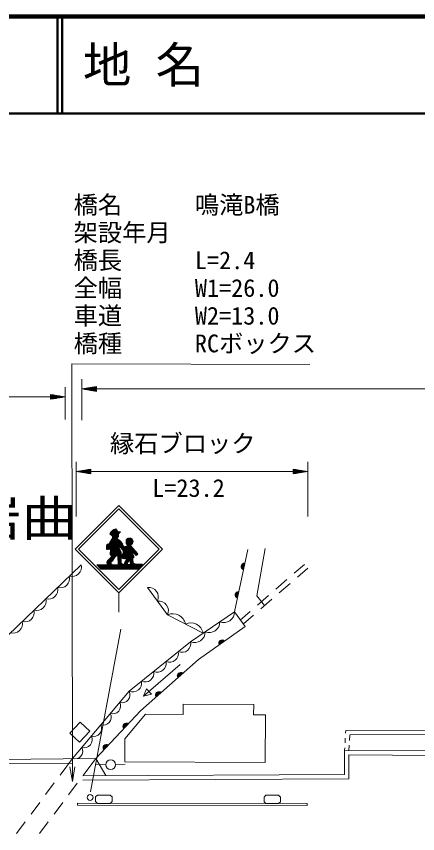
# Model space of a CAD drawing. Units: millimetres, scale not verified. Extents: x 40000 to 680000, y 20000 to 380000.
# Drawn here: x 363520 to 404880, y 295794 to 380000 of the extents above; entities that cross this region are included whole.
import ezdxf
from ezdxf.enums import TextEntityAlignment as Align

# ---------------------------------------------------------------- set-up
doc = ezdxf.new("R2010")
doc.units = ezdxf.units.MM
doc.header["$LTSCALE"] = 1000
for name, color, linetype, lineweight in [('M-BGD', 7, 'Continuous', 13), ('M-STR-HTXT', 7, 'Continuous', 13), ('M-STR-STR1', 1, 'Continuous', 13), ('M-STR-STRC', 7, 'Continuous', 13), ('M-STR-STRD', 7, 'Continuous', 13), ('M-TTL', 2, 'Continuous', 140), ('M-TTL-LINE', 7, 'Continuous', 50)]:
    doc.layers.add(name, color=color, linetype=linetype, lineweight=lineweight)
doc.layers.add('M-BMK-HTXT', color=7, linetype='Continuous')
doc.layers.add('M-TTL-TXT', color=7, linetype='Continuous')
doc.styles.add('ＭＳ ゴシック', font='')
doc.styles.get('ＭＳ ゴシック').set_extended_font_data('MS Gothic')

# ---------------------------------------------------------------- blocks, each defined once
blk = doc.blocks.new('open_arrow')
at = {"color": 0, "linetype": 'Continuous', "lineweight": -2}
blk.add_lwpolyline([(7.5, 1.25), (0, 0), (7.5, -1.25)], dxfattribs=at)

msp = doc.modelspace()

# ---------------------------------------------------------------- linework, layer by layer
at = {"layer": 'M-BGD'}
for p, q in [((387361, 325060), (386009, 318660)), ((392168, 322618), (393219, 323527)), ((392504, 322229), (393556, 323138)), ((390277, 320983), (391412, 321964)), ((390614, 320594), (391748, 321575)), ((388386, 319348), (389521, 320329)), ((388723, 318958), (389857, 319940)), ((387091, 317149), (386009, 318660)), ((386578, 317784), (387630, 318693)), ((386915, 317395), (387966, 318304)), ((380396, 313228), (376625, 309944)), ((376625, 309944), (376944, 310719)), ((377437, 310154), (376625, 309944)), ((376944, 310719), (377437, 310154)), ((380706, 309150), (380701, 308078)), ((387984, 309115), (380706, 309150)), ((387979, 308044), (387984, 309115)), ((376821, 308097), (374711, 305555)), ((380701, 308078), (376821, 308097)), ((389188, 308038), (387979, 308044)), ((389164, 303122), (389188, 308038)), ((370094, 307286), (369027, 306137)), ((371086, 306365), (370094, 307286)), ((369027, 306137), (370019, 305216)), ((370019, 305216), (371086, 306365)), ((397458, 306140), (397476, 306415)), ((397476, 306415), (406461, 306447)), ((397860, 305402), (397897, 305967)), ((397897, 305967), (406462, 305997)), ((374711, 305555), (374700, 303190)), ((397392, 305142), (397425, 305641)), ((397790, 304338), (397827, 304903)), ((397326, 301887), (397341, 304368)), ((397341, 304368), (397359, 304643)), ((397341, 304368), (421010, 304229)), ((332205, 303169), (371706, 303546)), ((371706, 303546), (372749, 301771)), ((374700, 303190), (389164, 303122)), ((397773, 301439), (397788, 303915)), ((397788, 303915), (421013, 303779)), ((332122, 302718), (369299, 303073)), ((372733, 302915), (371733, 302946)), ((373732, 302922), (374731, 302969)), ((370364, 301760), (397326, 301887)), ((370366, 301310), (397773, 301439)), ((371886, 299772), (371686, 299586)), ((371686, 299103), (371686, 299586)), ((371886, 298917), (371686, 299103)), ((373188, 299772), (371886, 299772)), ((373188, 299772), (373388, 299586)), ((373188, 298917), (373388, 299103)), ((373388, 299103), (373388, 299586)), ((389245, 299754), (389045, 299568)), ((389045, 299085), (389045, 299568)), ((389245, 298900), (389045, 299085)), ((390546, 299754), (389245, 299754)), ((390546, 299754), (390746, 299568)), ((390546, 298900), (390746, 299085)), ((390746, 299085), (390746, 299568)), ((373188, 298917), (371886, 298917)), ((390546, 298900), (389245, 298900))]:
    msp.add_line(p, q, dxfattribs=at)
for points in [[(389104, 319288), (388312, 320283), (389171, 325172)], [(352783, 315287), (361684, 315324), (370193, 323497)], [(382763, 316450), (379113, 318333), (377042, 321170)], [(369304, 303523), (375149, 310478), (381474, 315572), (386009, 318660)], [(387091, 317149), (382295, 313743), (376306, 308444), (371706, 303546)]]:
    msp.add_lwpolyline(points, dxfattribs=at)
msp.add_circle((373232, 302899), 500, dxfattribs=at)
for centre, radius, start, end in [((369267, 323246), 960, 252.48541, 15.20768), ((387048, 323317), 354, 86.8704, 249.27558), ((387048, 323317), 283, 89.09444, 247.05154), ((387048, 323317), 212, 92.84077, 243.30522), ((387048, 323317), 142, 100.5525, 235.59349), ((387048, 323317), 100, 110.87016, 225.27582), ((387048, 323317), 100, 110.87016, 225.27582), ((368051, 322078), 960, 252.48541, 15.20768), ((366836, 320910), 960, 252.48541, 15.20768), ((377139, 320153), 1021, 336.82004, 95.45852), ((365620, 319743), 960, 252.48541, 15.20768), ((386428, 320381), 354, 86.8704, 249.27558), ((386428, 320381), 283, 89.09444, 247.05154), ((386428, 320381), 212, 92.84077, 243.30522), ((386428, 320381), 142, 100.5525, 235.59349), ((386428, 320381), 100, 110.87016, 225.27582), ((386428, 320381), 100, 110.87016, 225.27582), ((378174, 318735), 1021, 336.82004, 95.45852), ((364404, 318575), 960, 252.48541, 15.20768), ((379657, 317147), 1305, 10.78839, 114.63287), ((384923, 318630), 1086, 246.91542, 1.59978), ((363189, 317408), 960, 252.48541, 15.20768), ((381482, 316206), 1305, 10.78839, 114.63287), ((383412, 317601), 1086, 246.91542, 1.59978), ((381900, 316571), 1086, 246.91542, 1.59978), ((380585, 315382), 910, 245.61082, 12.07884), ((384725, 315402), 354, 44.17661, 206.58179), ((384725, 315402), 283, 46.40065, 204.35775), ((384725, 315402), 212, 50.14697, 200.61142), ((384725, 315402), 142, 57.8587, 192.89969), ((384725, 315402), 100, 68.17637, 182.58203), ((384725, 315402), 100, 68.17637, 182.58203), ((379320, 314363), 910, 245.61082, 12.07884), ((378055, 313344), 910, 245.61082, 12.07884), ((376789, 312325), 910, 245.61082, 12.07884), ((380460, 312047), 354, 50.29773, 212.70291), ((380460, 312047), 283, 52.52177, 210.47887), ((380460, 312047), 212, 56.2681, 206.73254), ((380460, 312047), 142, 63.97983, 199.02081), ((380460, 312047), 100, 74.29749, 188.70315), ((380460, 312047), 100, 74.29749, 188.70315), ((375524, 311306), 910, 245.61082, 12.07884), ((374414, 310106), 823, 253.07326, 26.83953), ((378213, 310059), 354, 50.29773, 212.70291), ((378213, 310059), 283, 52.52177, 210.47887), ((378213, 310059), 212, 56.2681, 206.73254), ((378213, 310059), 142, 63.97983, 199.02081), ((378213, 310059), 100, 74.29749, 188.70315), ((378213, 310059), 100, 74.29749, 188.70315), ((373440, 308947), 823, 253.07326, 26.83953), ((372466, 307788), 823, 253.07326, 26.83953), ((371492, 306629), 823, 253.07326, 26.83953), ((374859, 306824), 354, 55.60083, 218.00601), ((374859, 306824), 283, 57.82487, 215.78197), ((374859, 306824), 212, 61.5712, 212.03564), ((374859, 306824), 142, 69.28293, 204.32392), ((374859, 306824), 100, 79.60059, 194.00625), ((374859, 306824), 100, 79.60059, 194.00625), ((370517, 305469), 823, 253.07326, 26.83953), ((372805, 304637), 354, 55.60083, 218.00601), ((372805, 304637), 283, 57.82487, 215.78197), ((372805, 304637), 212, 61.5712, 212.03564), ((369543, 304310), 823, 253.07326, 26.83953), ((372805, 304637), 142, 69.28293, 204.32392), ((372805, 304637), 100, 79.60059, 194.00625), ((372805, 304637), 100, 79.60059, 194.00625)]:
    msp.add_arc(centre, radius, start, end, dxfattribs=at)
at = {"layer": 'M-STR-HTXT'}
for p, q in [((370273, 338379), (370273, 342612)), ((368552, 340793), (367052, 341043)), ((367052, 341043), (367052, 340543)), ((368552, 338454), (368552, 341793)), ((370273, 341612), (371773, 341862)), ((370273, 341612), (371773, 341362)), ((370273, 341612), (371773, 341612)), ((371773, 341662), (370573, 341662)), ((371773, 341562), (370573, 341562)), ((370873, 341712), (371773, 341712)), ((370873, 341512), (371773, 341512)), ((371773, 341762), (371173, 341762)), ((371773, 341462), (371173, 341462)), ((371473, 341812), (371773, 341812)), ((371473, 341412), (371773, 341412)), ((371773, 341362), (371773, 341862)), ((371773, 341612), (568831, 341612)), ((326431, 340793), (367052, 340793)), ((367352, 340993), (367052, 340993)), ((367052, 340943), (367652, 340943)), ((367952, 340893), (367052, 340893)), ((367052, 340843), (368252, 340843)), ((368552, 340793), (367052, 340543)), ((368552, 340793), (367052, 340793)), ((367052, 340743), (368252, 340743)), ((367952, 340693), (367052, 340693)), ((367052, 340643), (367652, 340643)), ((367352, 340593), (367052, 340593)), ((369690, 328471), (369690, 334105)), ((393558, 328471), (393558, 334105)), ((369690, 333105), (371190, 333355)), ((369690, 333105), (371190, 332855)), ((369690, 333105), (371190, 333105)), ((371190, 333155), (369990, 333155)), ((371190, 333055), (369990, 333055)), ((370290, 333205), (371190, 333205)), ((370290, 333005), (371190, 333005)), ((371190, 333255), (370590, 333255)), ((371190, 332955), (370590, 332955)), ((370890, 333305), (371190, 333305)), ((370890, 332905), (371190, 332905)), ((371190, 332855), (371190, 333355)), ((371190, 333105), (392058, 333105)), ((393558, 333105), (392058, 333355)), ((392058, 333355), (392058, 332855)), ((392358, 333305), (392058, 333305)), ((392058, 333255), (392658, 333255)), ((392958, 333205), (392058, 333205)), ((392058, 333155), (393258, 333155)), ((393558, 333105), (392058, 332855)), ((393558, 333105), (392058, 333105)), ((392058, 333055), (393258, 333055)), ((392958, 333005), (392058, 333005)), ((392058, 332955), (392658, 332955)), ((392358, 332905), (392058, 332905))]:
    msp.add_line(p, q, dxfattribs=at)
msp.add_lwpolyline([(369299, 301181), (369226, 344191), (393781, 344147)], dxfattribs=at)
at = {"layer": 'M-STR-STR1'}
for p, q in [((368030, 301818), (369304, 303523)), ((370402, 301801), (371706, 303546)), ((366533, 299816), (367431, 301017)), ((368905, 299798), (369803, 301000)), ((365036, 297814), (365934, 299015)), ((367409, 297796), (368307, 298997)), ((363539, 295811), (364437, 297013)), ((365912, 295794), (366810, 296995))]:
    msp.add_line(p, q, dxfattribs=at)
at = {"layer": 'M-STR-STRC'}
for p, q in [((369584, 325112), (374084, 329612)), ((369937, 325112), (374084, 329258)), ((378584, 325111), (374084, 329612)), ((378230, 325111), (374084, 329258)), ((374639, 325330), (373200, 326768)), ((373204, 326651), (373726, 327173)), ((373235, 326823), (373465, 327054)), ((373897, 326212), (373256, 326854)), ((373282, 326588), (373817, 327124)), ((373300, 326040), (374157, 326898)), ((373957, 326294), (373320, 326931)), ((373360, 326524), (373879, 327043)), ((374023, 326369), (373393, 326999)), ((373437, 326461), (373940, 326963)), ((373439, 326321), (374027, 326909)), ((374062, 326472), (373474, 327060)), ((374056, 326619), (373564, 327112)), ((374086, 326730), (373663, 327154)), ((373979, 326913), (373771, 327184)), ((374256, 326890), (373979, 326913)), ((374159, 326799), (374051, 326907)), ((374256, 326890), (374053, 326699)), ((374232, 326867), (374206, 326894)), ((372807, 325265), (374060, 326518)), ((372807, 325123), (373897, 326213)), ((372901, 325076), (373960, 326134)), ((373049, 325082), (374052, 326085)), ((373131, 325730), (374055, 326654)), ((373159, 326688), (373442, 326457)), ((373196, 325088), (374138, 326030)), ((373208, 324818), (374289, 325898)), ((373210, 324960), (374217, 325967)), ((374315, 324804), (373215, 325904)), ((374187, 325074), (373268, 325993)), ((374125, 325277), (373326, 326077)), ((375530, 324014), (373387, 326157)), ((373442, 326457), (373436, 326214)), ((375524, 324162), (373437, 326248)), ((375611, 324216), (373440, 326386)), ((374064, 326416), (373897, 326225)), ((373897, 326225), (373897, 326162)), ((374479, 325630), (373990, 326120)), ((374053, 326699), (374064, 326416)), ((374844, 325671), (374855, 326064)), ((374846, 325748), (375325, 326227)), ((374850, 325893), (375201, 326244)), ((375323, 325494), (374852, 325964)), ((374854, 326039), (375041, 326226)), ((375377, 325581), (374869, 326089)), ((374875, 325635), (375415, 326176)), ((375456, 325643), (374935, 326165)), ((374941, 325560), (375481, 326100)), ((374971, 325448), (375522, 326000)), ((375513, 325728), (375022, 326219)), ((375537, 325846), (375138, 326244)), ((375521, 326003), (375285, 326238)), ((375502, 326058), (375548, 325925)), ((375548, 325925), (375525, 325758)), ((369584, 325112), (374084, 320611)), ((369937, 325112), (374084, 320965)), ((372807, 325406), (373055, 325654)), ((372807, 325487), (372807, 325072)), ((373183, 325088), (372807, 325464)), ((373048, 325082), (372807, 325322)), ((372912, 325076), (372807, 325181)), ((372807, 325072), (373211, 325089)), ((372847, 323749), (374182, 325084)), ((374324, 324088), (372856, 325557)), ((374323, 324231), (372936, 325618)), ((374321, 324374), (373043, 325653)), ((374319, 324518), (373124, 325713)), ((374317, 324661), (373167, 325811)), ((373211, 325089), (373206, 324558)), ((373207, 324675), (374355, 325823)), ((373862, 324409), (373211, 325060)), ((373218, 324544), (374415, 325741)), ((373282, 324467), (374126, 325310)), ((373347, 324391), (374135, 325179)), ((374084, 320965), (378230, 325111)), ((374084, 320611), (378584, 325111)), ((374123, 325203), (374126, 325324)), ((374315, 324816), (374123, 325203)), ((374126, 325324), (374212, 325327)), ((374140, 325325), (374468, 325652)), ((374212, 325327), (374534, 324981)), ((374247, 325290), (374514, 325558)), ((374315, 325217), (374564, 325466)), ((374383, 325143), (374614, 325374)), ((374414, 324467), (375350, 325403)), ((374417, 324329), (375416, 325328)), ((374428, 324199), (375482, 325253)), ((374451, 325070), (374694, 325313)), ((374507, 324136), (375548, 325178)), ((374509, 325567), (374647, 325313)), ((374519, 324997), (374952, 325430)), ((374529, 324724), (375323, 325517)), ((374532, 324868), (375541, 325877)), ((374619, 324107), (375615, 325102)), ((374647, 325313), (374717, 325313)), ((375639, 324329), (374655, 325313)), ((375468, 324642), (374754, 325355)), ((375530, 324721), (374842, 325409)), ((375999, 324534), (374844, 325690)), ((374971, 325527), (374844, 325671)), ((375920, 324755), (374848, 325827)), ((375914, 324479), (374963, 325429)), ((374971, 325429), (374971, 325527)), ((375323, 325556), (375323, 325435)), ((375323, 325435), (376038, 324621)), ((375400, 325595), (375485, 325680)), ((372874, 323635), (374229, 324990)), ((372934, 323553), (374276, 324895)), ((373206, 324558), (373367, 324368)), ((373646, 324201), (373207, 324640)), ((373703, 324286), (373208, 324780)), ((373767, 324362), (373210, 324920)), ((373469, 323954), (373211, 324212)), ((373531, 324033), (373280, 324283)), ((373590, 324115), (373352, 324353)), ((373683, 324263), (373805, 324407)), ((373805, 324407), (373966, 324413)), ((373934, 324412), (374315, 324793)), ((373966, 324413), (374027, 323492)), ((373973, 324309), (374317, 324653)), ((374326, 323945), (373974, 324297)), ((373982, 324177), (374319, 324514)), ((373991, 324044), (374321, 324374)), ((373999, 323911), (374323, 324235)), ((374131, 323053), (375562, 324484)), ((374330, 323640), (374315, 324816)), ((374528, 324653), (374413, 324547)), ((374413, 324547), (374419, 324210)), ((374714, 324122), (374415, 324422)), ((374585, 324110), (374417, 324278)), ((374803, 324176), (374422, 324556)), ((375148, 323971), (374496, 324624)), ((374534, 324981), (374528, 324653)), ((375549, 323712), (374529, 324732)), ((375539, 323863), (374532, 324871)), ((374705, 323769), (375502, 324565)), ((374829, 324204), (374847, 324036)), ((374832, 324178), (375681, 325027)), ((374846, 324050), (375468, 324673)), ((375210, 323990), (375622, 324402)), ((375232, 323872), (375639, 324278)), ((375544, 324721), (375468, 324718)), ((375468, 324718), (375468, 324612)), ((375468, 324612), (375639, 324379)), ((375515, 324720), (375747, 324952)), ((375639, 324234), (375521, 324160)), ((375878, 324464), (375544, 324721)), ((375609, 324672), (375813, 324877)), ((375639, 324379), (375639, 324234)), ((375688, 324611), (375879, 324801)), ((375768, 324549), (375945, 324726)), ((375848, 324487), (376012, 324651)), ((375988, 324509), (375878, 324464)), ((376038, 324621), (375988, 324509)), ((371829, 323492), (373035, 323492)), ((371829, 323492), (372223, 323053)), ((371855, 323464), (371883, 323492)), ((371922, 323389), (372025, 323492)), ((372390, 323053), (371950, 323492)), ((371988, 323315), (372166, 323492)), ((372055, 323240), (372308, 323492)), ((372531, 323053), (372092, 323492)), ((372122, 323166), (372449, 323492)), ((372189, 323091), (372590, 323492)), ((372673, 323053), (372233, 323492)), ((372292, 323053), (372732, 323492)), ((372814, 323053), (372374, 323492)), ((372434, 323053), (372873, 323492)), ((372955, 323053), (372516, 323492)), ((372575, 323053), (373015, 323492)), ((373097, 323053), (372657, 323492)), ((372716, 323053), (373295, 323631)), ((373238, 323053), (372799, 323492)), ((373521, 323053), (372849, 323725)), ((372858, 323053), (373364, 323559)), ((373663, 323053), (372889, 323826)), ((373380, 323053), (372940, 323492)), ((373804, 323053), (372950, 323907)), ((372999, 323053), (373439, 323492)), ((373264, 323734), (373012, 323986)), ((373020, 323498), (373432, 323910)), ((373335, 323804), (373077, 324063)), ((373141, 323053), (373580, 323492)), ((373404, 323877), (373143, 324138)), ((373282, 323053), (373722, 323492)), ((373396, 323492), (374027, 323492)), ((373424, 323053), (373863, 323492)), ((373945, 323053), (373506, 323492)), ((373565, 323053), (374005, 323492)), ((374087, 323053), (373647, 323492)), ((373706, 323053), (374330, 323676)), ((374228, 323053), (373789, 323492)), ((373848, 323053), (374407, 323612)), ((374370, 323053), (373930, 323492)), ((374328, 323802), (373984, 324146)), ((373989, 323053), (374475, 323538)), ((374330, 323658), (373994, 323994)), ((374794, 323053), (374004, 323843)), ((374008, 323779), (374324, 324095)), ((374653, 323053), (374014, 323691)), ((374017, 323646), (374326, 323955)), ((374511, 323053), (374024, 323540)), ((374026, 323513), (374328, 323816)), ((374272, 323053), (375069, 323849)), ((374935, 323053), (374352, 323636)), ((374414, 323053), (374964, 323603)), ((374566, 323507), (374487, 323510)), ((374555, 323053), (375018, 323516)), ((374847, 324036), (374566, 323507)), ((375077, 323053), (374586, 323544)), ((375218, 323053), (374635, 323636)), ((375360, 323053), (374684, 323728)), ((374696, 323053), (375159, 323515)), ((374964, 323590), (374733, 323821)), ((374980, 323715), (374782, 323913)), ((375036, 323800), (374831, 324006)), ((375092, 323886), (374836, 324142)), ((374838, 323053), (375546, 323761)), ((374962, 323687), (375199, 324048)), ((374965, 323519), (374962, 323687)), ((375042, 323515), (374965, 323519)), ((374979, 323053), (375567, 323641)), ((375501, 323053), (375039, 323515)), ((375042, 323515), (375301, 323515)), ((375121, 323053), (375694, 323626)), ((375642, 323053), (375180, 323515)), ((375199, 324048), (375293, 323554)), ((376061, 323058), (375229, 323891)), ((375255, 323753), (375529, 324027)), ((375925, 323053), (375262, 323716)), ((375262, 323053), (375790, 323581)), ((375278, 323634), (375537, 323894)), ((375293, 323554), (375301, 323515)), ((375784, 323053), (375296, 323541)), ((375404, 323053), (375911, 323560)), ((375521, 324160), (375553, 323640)), ((375545, 323053), (376052, 323560)), ((376130, 323131), (375621, 323640)), ((375686, 323053), (376194, 323560)), ((375819, 323560), (376530, 323560)), ((375828, 323053), (376335, 323560)), ((376198, 323205), (375842, 323560)), ((375969, 323053), (376476, 323560)), ((376266, 323278), (375984, 323560)), ((376530, 323560), (376056, 323053)), ((376334, 323351), (376125, 323560)), ((376403, 323424), (376267, 323560)), ((376471, 323497), (376408, 323560)), ((372248, 323053), (372005, 323296)), ((372223, 323053), (376056, 323053)), ((374084, 320611), (374084, 318611)), ((374305, 316852), (371160, 300115))]:
    msp.add_line(p, q, dxfattribs=at)
msp.add_circle((371126, 299524), 305, dxfattribs=at)
for centre, radius, start, end in [((373949, 326339), 863, 101.90989, 156.19638), ((374716, 325069), 1718, 138.17703, 160.06934), ((373484, 325124), 1117, 23.37044, 68.27431), ((375149, 325915), 330, 83.95474, 153.12523), ((375223, 325944), 301, 22.24618, 97.37057), ((373082, 325347), 308, 86.28867, 152.95883), ((374948, 325141), 288, 85.52391, 143.364), ((375214, 325866), 329, 289.23067, 340.76933), ((375984, 321578), 3825, 133.17171, 145.08347), ((371643, 325449), 2360, 311.23071, 329.82437), ((374626, 324367), 260, 217.04728, 321.30403), ((373122, 323753), 275, 177.01244, 251.54617), ((373137, 323410), 271, 17.68097, 76.9396), ((374306, 323452), 190, 17.79602, 82.59769), ((375587, 323270), 372, 51.35521, 95.23461)]:
    msp.add_arc(centre, radius, start, end, dxfattribs=at)
at = {"layer": 'M-STR-STRD'}
for p, q in [((369821, 298919), (369820, 298719)), ((369820, 298719), (393496, 298695)), ((369821, 298919), (393497, 298895)), ((393497, 298895), (393496, 298695))]:
    msp.add_line(p, q, dxfattribs=at)
at = {"layer": 'M-TTL'}
msp.add_line((680000, 380000), (40000, 380000), dxfattribs=at)
at = {"layer": 'M-TTL-LINE'}
for p, q in [((367750, 380000), (367750, 370000)), ((368250, 380000), (368250, 370000)), ((40000, 370000), (680000, 370000))]:
    msp.add_line(p, q, dxfattribs=at)

# ---------------------------------------------------------------- block references
at = {"layer": 'M-STR-HTXT', "xscale": 200, "yscale": 200, "rotation": 90.1}
msp.add_blockref('open_arrow', (369299, 301181), dxfattribs=at)

# ---------------------------------------------------------------- texts
at = {"layer": 'M-BMK-HTXT', "style": 'ＭＳ ゴシック', "width": 1.15}
msp.add_text('字岩曲', height=3666, dxfattribs=at).set_placement((361183, 325364), align=Align.BOTTOM_CENTER)
at = {"layer": 'M-STR-HTXT', "style": 'ＭＳ ゴシック'}
for s, p in [('橋名\u3000\u3000\u3000鳴滝B橋', (369424, 361497)), ('架設年月\u3000', (369424, 358641)), ('橋長\u3000\u3000\u3000L=2.4', (369424, 355785)), ('全幅\u3000\u3000\u3000W1=26.0', (369424, 352929)), ('車道\u3000\u3000\u3000W2=13.0', (369424, 350073)), ('橋種\u3000\u3000\u3000RCボックス', (369424, 347217))]:
    msp.add_text(s, height=1832, dxfattribs=at).set_placement(p, align=Align.TOP_LEFT)
for s, p in [('縁石ブロック', (380664, 334529)), ('L=23.2', (381262, 329940))]:
    msp.add_text(s, height=1833, dxfattribs=at).set_placement(p, align=Align.BOTTOM_CENTER)
at = {"layer": 'M-TTL-TXT', "style": 'ＭＳ ゴシック'}
msp.add_text('地 名', height=3666, dxfattribs=at).set_placement((370380, 375000), align=Align.MIDDLE_LEFT)

doc.saveas('drawing.dxf')
